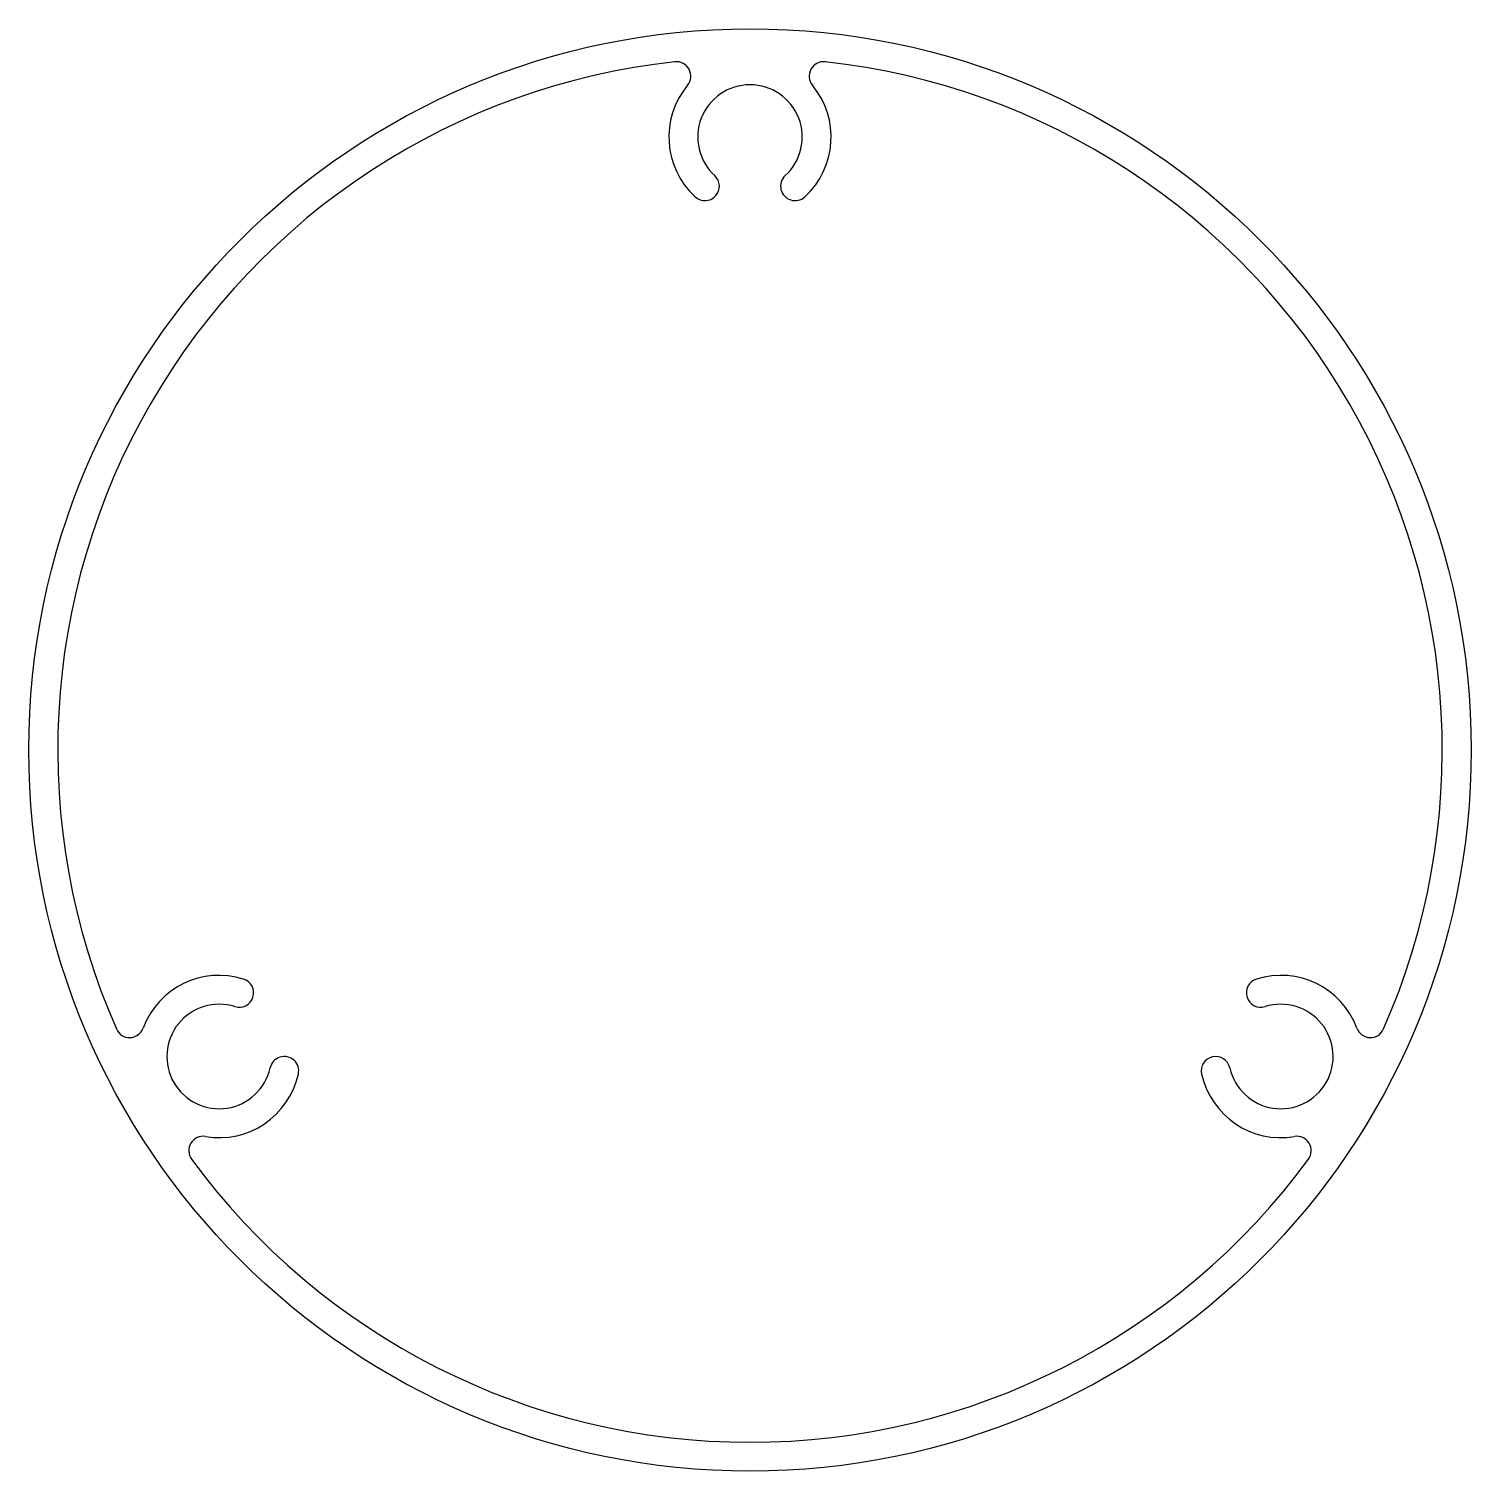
# Model space of a CAD drawing. Extents: x 1207.8 to 1287.8, y 2104.3 to 2184.3.
import ezdxf

# ---------------------------------------------------------------- set-up
doc = ezdxf.new("R2010")
doc.units = 0
doc.layers.get('0').update_dxf_attribs({"linetype": 'CONTINUOUS'})

msp = doc.modelspace()

# ---------------------------------------------------------------- linework, layer by layer
msp.add_circle((1247.787, 2144.294), 40)
for centre, radius, start, end in [((1247.787, 2144.294), 38.4, 96.23624, 203.76376), ((1243.703, 2181.671), 0.8, 320.41188, 96.23624), ((1251.872, 2181.671), 0.8, 83.76376, 219.58812), ((1247.787, 2144.294), 38.4, 336.23624, 83.76376), ((1247.787, 2178.294), 4.5, 140.41188, 227.51311), ((1247.787, 2178.294), 2.9, 312.48689, 227.51311), ((1247.787, 2178.294), 4.5, 312.48689, 39.58812), ((1245.288, 2175.565), 0.8, 227.51311, 47.51311), ((1250.286, 2175.565), 0.8, 132.48689, 312.48689), ((1218.343, 2127.294), 4.5, 72.48689, 159.58812), ((1219.456, 2130.822), 0.8, 252.48689, 72.48689), ((1276.119, 2130.822), 0.8, 107.51311, 287.51311), ((1277.232, 2127.294), 4.5, 20.41188, 107.51311), ((1218.343, 2127.294), 2.9, 72.48689, 347.51311), ((1277.232, 2127.294), 2.9, 192.48689, 107.51311), ((1213.375, 2129.142), 0.8, 203.76376, 339.58812), ((1282.199, 2129.142), 0.8, 200.41188, 336.23624), ((1221.955, 2126.494), 0.8, 347.51311, 167.51311), ((1273.62, 2126.494), 0.8, 12.48689, 192.48689), ((1218.343, 2127.294), 4.5, 260.41188, 347.51311), ((1277.232, 2127.294), 4.5, 192.48689, 279.58812), ((1217.46, 2122.068), 0.8, 80.41188, 216.23624), ((1278.115, 2122.068), 0.8, 323.76376, 99.58812), ((1247.787, 2144.294), 38.4, 216.23624, 323.76376)]:
    msp.add_arc(centre, radius, start, end)

doc.saveas('drawing.dxf')
